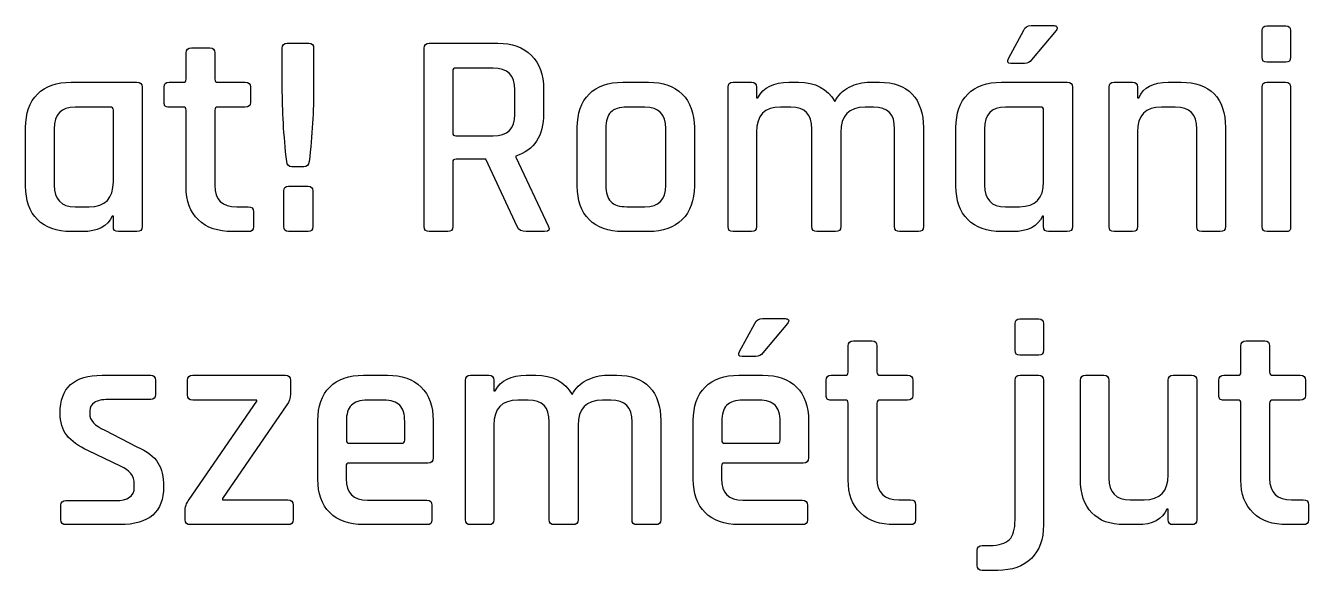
# Model space of a CAD drawing. Extents: x 23 to 195, y 64 to 143.
# Drawn here: x 41.19 to 61.25, y 88.44 to 96.97 of the extents above; entities that cross this region are included whole.
import ezdxf

# ---------------------------------------------------------------- set-up
doc = ezdxf.new("R2010")
doc.units = 0
doc.layers.add('Layer_1', color=7, linetype='CONTINUOUS')

msp = doc.modelspace()

# ---------------------------------------------------------------- linework, layer by layer
at = {"layer": 'Layer_1', "color": 7}
for points in [[(56.558452, 96.453967), (56.79693, 96.894234)], [(56.911582, 96.967611), (57.269299, 96.967611)], [(57.305988, 96.889648), (56.920755, 96.431036)], [(60.525332, 96.472347), (60.525332, 96.889683)], [(60.59871, 96.963061), (60.896807, 96.963061)], [(60.970185, 96.889683), (60.970185, 96.472347)], [(45.281416, 96.692445), (45.616202, 96.692445)], [(47.501023, 96.692374), (48.574173, 96.692374)], [(43.699349, 96.128283), (43.699349, 96.541033)], [(43.781899, 96.618996), (44.070824, 96.618996)], [(44.148788, 96.541033), (44.148788, 96.128283)], [(45.203452, 95.999942), (45.203452, 96.614481)], [(45.694166, 96.614481), (45.694166, 95.999942)], [(47.42306, 93.821469), (47.42306, 96.61441)], [(48.500796, 96.302555), (47.91836, 96.302555)], [(56.810688, 96.376003), (56.595141, 96.376003)], [(60.896807, 96.394383), (60.59871, 96.394383)], [(41.901699, 96.082421), (42.928988, 96.082421)], [(43.433355, 96.082421), (43.653488, 96.082421)], [(44.199235, 96.082421), (44.625743, 96.082421)], [(47.867912, 96.256694), (47.867912, 95.289024)], [(50.527892, 96.082421), (50.93147, 96.082421)], [(52.252058, 96.082457), (52.540983, 96.082457)], [(53.123419, 96.082457), (53.274761, 96.082457)], [(54.393772, 96.082457), (54.540528, 96.082457)], [(56.448385, 96.082492), (57.475674, 96.082492)], [(58.209311, 96.082457), (58.498236, 96.082457)], [(59.057741, 96.082457), (59.25953, 96.082457)], [(60.59871, 96.082527), (60.892221, 96.082527)], [(43.011538, 96.004458), (43.011538, 93.821469)], [(43.355391, 95.76598), (43.355391, 96.004458)], [(44.708293, 96.004458), (44.708293, 95.76598)], [(48.840168, 95.577949), (48.840168, 95.963183)], [(49.289607, 95.976941), (49.289607, 95.591708)], [(52.174094, 93.821504), (52.174094, 96.004493)], [(52.618947, 96.004493), (52.618947, 95.839393), (52.637292, 95.839393)], [(57.558224, 96.004528), (57.558224, 93.821539)], [(58.131347, 93.821504), (58.131347, 96.004493)], [(58.5762, 96.004493), (58.5762, 95.839393), (58.594544, 95.839393)], [(60.525332, 93.821574), (60.525332, 96.004563)], [(60.970185, 96.004563), (60.970185, 93.821574)], [(42.511652, 95.692602), (41.965905, 95.692602)], [(43.653488, 95.692602), (43.433355, 95.692602)], [(44.625743, 95.692602), (44.199235, 95.692602)], [(50.87185, 95.692602), (50.592098, 95.692602)], [(53.155522, 95.692637), (52.995008, 95.692637)], [(54.448805, 95.692637), (54.315808, 95.692637)], [(57.058338, 95.692673), (56.512591, 95.692673)], [(59.167808, 95.692637), (58.952261, 95.692637)], [(42.562099, 94.523144), (42.562099, 95.646741)], [(43.699349, 94.44518), (43.699349, 95.646741)], [(44.148788, 95.646741), (44.148788, 94.46811)], [(57.108785, 94.523214), (57.108785, 95.646811)], [(41.190852, 94.454352), (41.190852, 95.371574)], [(41.635705, 95.35323), (41.635705, 94.472696)], [(49.817045, 94.454352), (49.817045, 95.371574)], [(50.261898, 95.357816), (50.261898, 94.46811)], [(51.20205, 94.46811), (51.20205, 95.357816)], [(51.646903, 95.371574), (51.646903, 94.454352)], [(52.618947, 95.302818), (52.618947, 93.821504)], [(53.485722, 93.821504), (53.485722, 95.353265)], [(53.935161, 95.293646), (53.935161, 93.821504)], [(54.779005, 93.821504), (54.779005, 95.353265)], [(55.228444, 95.371609), (55.228444, 93.821504)], [(55.737538, 94.454423), (55.737538, 95.371645)], [(56.182391, 95.3533), (56.182391, 94.472767)], [(58.5762, 95.302818), (58.5762, 93.821504)], [(59.502594, 93.821504), (59.502594, 95.353265)], [(59.952033, 95.371609), (59.952033, 93.821504)], [(47.91836, 95.243163), (48.500796, 95.243163)], [(48.876857, 93.821469), (48.386143, 94.876274), (47.922946, 94.876274)], [(48.853926, 94.926721), (48.853926, 94.908377), (49.362985, 93.835227)], [(45.542825, 94.757106), (45.354794, 94.757106)], [(47.867912, 94.830413), (47.867912, 93.821469)], [(45.226383, 93.826125), (45.226383, 94.381045)], [(45.299761, 94.454423), (45.60703, 94.454423)], [(45.680408, 94.381045), (45.680408, 93.821539)], [(41.965905, 94.133324), (42.186038, 94.133324)], [(44.492746, 94.133324), (44.671605, 94.133324)], [(50.592098, 94.133324), (50.87185, 94.133324)], [(56.512591, 94.133395), (56.732724, 94.133395)], [(42.562099, 93.821469), (42.562099, 93.986569), (42.543755, 93.986569)], [(44.754155, 94.05536), (44.754155, 93.816883)], [(57.108785, 93.821539), (57.108785, 93.986639), (57.090441, 93.986639)], [(42.080558, 93.743505), (41.901699, 93.743505)], [(42.928988, 93.743505), (42.640063, 93.743505)], [(44.671605, 93.743505), (44.423955, 93.743505)], [(45.60703, 93.743575), (45.299761, 93.743575)], [(47.789948, 93.743505), (47.501023, 93.743505)], [(49.303365, 93.743505), (49.019026, 93.743505)], [(50.93147, 93.743505), (50.527892, 93.743505)], [(52.540983, 93.74354), (52.252058, 93.74354)], [(53.852611, 93.74354), (53.563686, 93.74354)], [(55.15048, 93.74354), (54.856969, 93.74354)], [(56.627243, 93.743575), (56.448385, 93.743575)], [(57.475674, 93.743575), (57.186749, 93.743575)], [(58.498236, 93.74354), (58.209311, 93.74354)], [(59.869483, 93.74354), (59.580558, 93.74354)], [(60.896807, 93.743611), (60.603649, 93.743611)], [(52.355352, 91.867856), (52.593829, 92.308123)], [(52.713068, 92.3815), (53.066199, 92.3815)], [(53.102888, 92.303536), (52.717654, 91.844925)], [(56.661639, 91.886094), (56.661639, 92.303431)], [(56.735017, 92.376808), (57.033114, 92.376808)], [(57.106492, 92.303431), (57.106492, 91.886094)], [(54.052389, 91.542171), (54.052389, 91.954921)], [(54.134939, 92.032885), (54.423864, 92.032885)], [(54.501828, 91.954921), (54.501828, 91.542171)], [(60.19291, 91.542171), (60.19291, 91.954921)], [(60.27546, 92.032885), (60.564737, 92.032885)], [(60.642348, 91.954921), (60.642348, 91.542171)], [(52.607588, 91.789892), (52.39204, 91.789892)], [(57.033114, 91.808131), (56.735017, 91.808131)], [(42.385322, 91.496346), (43.146617, 91.496346)], [(43.80236, 91.496416), (45.251571, 91.496416)], [(46.471406, 91.49624), (46.847467, 91.49624)], [(48.145337, 91.496346), (48.434262, 91.496346)], [(49.016698, 91.496346), (49.16804, 91.496346)], [(50.287051, 91.496346), (50.433806, 91.496346)], [(52.341593, 91.496381), (52.717654, 91.496381)], [(53.786395, 91.49631), (54.006528, 91.49631)], [(54.552275, 91.49631), (54.978783, 91.49631)], [(56.739603, 91.496275), (57.028528, 91.496275)], [(57.762271, 91.496346), (58.051196, 91.496346)], [(59.133518, 91.496346), (59.422443, 91.496346)], [(59.926915, 91.49631), (60.147048, 91.49631)], [(60.692796, 91.49631), (61.119304, 91.49631)], [(43.219995, 91.418382), (43.219995, 91.193662)], [(43.71981, 91.189147), (43.71981, 91.418452)], [(45.329535, 91.418452), (45.329535, 91.207491)], [(48.067373, 89.235393), (48.067373, 91.418382)], [(48.512226, 91.418382), (48.512226, 91.253282), (48.53057, 91.253282)], [(53.708431, 91.179869), (53.708431, 91.418346)], [(55.061333, 91.418346), (55.061333, 91.179869)], [(56.661639, 89.230736), (56.661639, 91.418311)], [(57.106492, 91.418311), (57.106492, 89.152772)], [(57.684307, 89.868276), (57.684307, 91.418382)], [(58.12916, 91.418382), (58.12916, 89.886621)], [(59.055554, 89.937068), (59.055554, 91.418382)], [(59.504993, 91.418382), (59.504993, 89.235393)], [(59.848951, 91.179869), (59.848951, 91.418346)], [(61.201854, 91.418346), (61.201854, 91.179869)], [(43.146617, 91.115698), (42.477045, 91.115698)], [(43.747327, 89.551905), (44.806718, 91.088252), (44.806718, 91.106597), (43.80236, 91.106597)], [(46.787848, 91.10642), (46.535612, 91.10642)], [(49.048801, 91.106526), (48.888287, 91.106526)], [(50.342084, 91.106526), (50.209087, 91.106526)], [(52.658035, 91.106561), (52.405799, 91.106561)], [(54.006528, 91.106491), (53.786395, 91.106491)], [(54.052389, 89.859069), (54.052389, 91.06063)], [(54.501828, 91.06063), (54.501828, 89.881999)], [(54.978783, 91.106491), (54.552275, 91.106491)], [(60.147048, 91.106491), (59.926915, 91.106491)], [(60.19291, 89.859069), (60.19291, 91.06063)], [(60.642348, 91.06063), (60.642348, 89.881999)], [(61.119304, 91.106491), (60.692796, 91.106491)], [(42.192706, 90.941426), (42.192706, 90.890979)], [(45.274502, 91.033219), (44.270143, 89.565663), (44.270143, 89.547319), (45.292846, 89.547319)], [(45.760559, 89.86817), (45.760559, 90.785393)], [(46.205412, 90.771634), (46.205412, 90.478123)], [(47.118048, 90.478123), (47.118048, 90.771634)], [(47.562901, 90.785393), (47.562901, 90.202956)], [(48.512226, 90.716707), (48.512226, 89.235393)], [(49.379001, 89.235393), (49.379001, 90.767154)], [(49.82844, 90.707534), (49.82844, 89.235393)], [(50.672284, 89.235393), (50.672284, 90.767154)], [(51.121723, 90.785498), (51.121723, 89.235393)], [(51.630746, 89.868311), (51.630746, 90.785534)], [(52.075599, 90.771775), (52.075599, 90.478264)], [(52.988235, 90.478264), (52.988235, 90.771775)], [(53.433088, 90.785534), (53.433088, 90.203098)], [(42.426597, 90.634157), (42.93107, 90.377334)], [(42.674247, 90.074651), (42.174361, 90.313129)], [(46.251273, 90.432262), (47.072187, 90.432262)], [(52.12146, 90.432403), (52.942374, 90.432403)], [(46.200826, 90.074545), (46.200826, 89.877343)], [(47.480351, 90.120406), (46.251273, 90.120406)], [(52.071013, 90.074686), (52.071013, 89.877484)], [(53.350538, 90.120548), (52.12146, 90.120548)], [(42.889795, 89.739865), (42.889795, 89.794898)], [(41.743267, 89.235393), (41.743267, 89.460112)], [(41.821231, 89.53349), (42.591697, 89.53349)], [(45.375396, 89.464769), (45.375396, 89.235463)], [(46.535612, 89.542556), (47.462006, 89.542556)], [(47.544556, 89.460006), (47.544556, 89.230701)], [(52.405799, 89.542698), (53.332193, 89.542698)], [(53.414743, 89.460148), (53.414743, 89.230842)], [(54.845786, 89.547213), (55.024645, 89.547213)], [(55.107195, 89.469249), (55.107195, 89.230771)], [(58.45936, 89.547248), (58.679493, 89.547248)], [(60.986307, 89.547213), (61.165518, 89.547213)], [(61.247715, 89.469249), (61.247715, 89.230771)], [(43.683121, 89.235463), (43.683121, 89.354702)], [(59.055554, 89.235393), (59.055554, 89.400493), (59.03721, 89.400493)], [(42.665075, 89.157429), (41.821231, 89.157429)], [(45.292846, 89.157499), (43.765671, 89.157499)], [(47.462006, 89.157323), (46.471406, 89.157323)], [(48.434262, 89.157429), (48.145337, 89.157429)], [(49.74589, 89.157429), (49.456965, 89.157429)], [(51.043759, 89.157429), (50.750248, 89.157429)], [(53.332193, 89.157464), (52.341593, 89.157464)], [(55.024645, 89.157394), (54.776995, 89.157394)], [(58.574012, 89.157429), (58.367637, 89.157429)], [(59.422443, 89.157429), (59.133518, 89.157429)], [(61.165518, 89.157394), (60.917868, 89.157394)], [(56.070031, 88.519889), (56.070031, 88.753781)], [(56.147995, 88.831744), (56.267234, 88.831744)], [(56.391059, 88.441925), (56.147995, 88.441925)]]:
    msp.add_lwpolyline(points, dxfattribs=at)
for points in [[(56.79693, 96.894234), (56.818096, 96.942917), (56.856549, 96.967611), (56.911582, 96.967611)], [(57.269299, 96.967611), (57.293641, 96.967611), (57.309868, 96.960556), (57.317277, 96.946798)], [(57.317277, 96.946798), (57.325038, 96.933039), (57.321157, 96.913989), (57.305988, 96.889648)], [(60.525332, 96.889683), (60.525332, 96.938366), (60.549674, 96.963061), (60.59871, 96.963061)], [(60.896807, 96.963061), (60.94549, 96.963061), (60.970185, 96.938366), (60.970185, 96.889683)], [(45.203452, 96.614481), (45.203452, 96.666339), (45.229558, 96.692445), (45.281416, 96.692445)], [(45.616202, 96.692445), (45.668061, 96.692445), (45.694166, 96.666339), (45.694166, 96.614481)], [(47.42306, 96.61441), (47.42306, 96.666269), (47.448812, 96.692374), (47.501023, 96.692374)], [(48.574173, 96.692374), (48.797482, 96.692374), (48.97246, 96.628874), (49.09946, 96.501874)], [(43.699349, 96.541033), (43.699349, 96.592891), (43.726866, 96.618996), (43.781899, 96.618996)], [(44.070824, 96.618996), (44.122682, 96.618996), (44.148788, 96.592891), (44.148788, 96.541033)], [(49.09946, 96.501874), (49.226107, 96.375227), (49.289607, 96.199896), (49.289607, 95.976941)], [(47.91836, 96.302555), (47.884493, 96.302555), (47.867912, 96.287033), (47.867912, 96.256694)], [(48.840168, 95.963183), (48.840168, 96.189313), (48.726926, 96.302555), (48.500796, 96.302555)], [(56.595141, 96.376003), (56.546105, 96.376003), (56.533757, 96.401756), (56.558452, 96.453967)], [(56.920755, 96.431036), (56.893238, 96.394348), (56.856549, 96.376003), (56.810688, 96.376003)], [(60.59871, 96.394383), (60.549674, 96.394383), (60.525332, 96.420136), (60.525332, 96.472347)], [(60.970185, 96.472347), (60.970185, 96.420136), (60.94549, 96.394383), (60.896807, 96.394383)], [(41.376413, 95.89686), (41.500238, 96.020685), (41.675216, 96.082421), (41.901699, 96.082421)], [(42.928988, 96.082421), (42.984022, 96.082421), (43.011538, 96.056316), (43.011538, 96.004458)], [(43.355391, 96.004458), (43.355391, 96.056316), (43.381496, 96.082421), (43.433355, 96.082421)], [(43.653488, 96.082421), (43.683827, 96.082421), (43.699349, 96.097591), (43.699349, 96.128283)], [(44.148788, 96.128283), (44.148788, 96.097591), (44.165368, 96.082421), (44.199235, 96.082421)], [(44.625743, 96.082421), (44.680777, 96.082421), (44.708293, 96.056316), (44.708293, 96.004458)], [(50.002606, 95.89686), (50.126431, 96.020685), (50.301409, 96.082421), (50.527892, 96.082421)], [(50.93147, 96.082421), (51.154425, 96.082421), (51.329403, 96.020685), (51.456403, 95.89686)], [(52.174094, 96.004493), (52.174094, 96.056351), (52.2002, 96.082457), (52.252058, 96.082457)], [(52.540983, 96.082457), (52.592842, 96.082457), (52.618947, 96.056351), (52.618947, 96.004493)], [(52.637292, 95.839393), (52.725839, 96.001318), (52.888117, 96.082457), (53.123419, 96.082457)], [(53.274761, 96.082457), (53.540755, 96.082457), (53.73055, 95.981562), (53.843439, 95.779773)], [(54.068158, 96.004493), (54.169053, 96.056351), (54.277708, 96.082457), (54.393772, 96.082457)], [(54.540528, 96.082457), (54.763836, 96.082457), (54.934228, 96.020721), (55.052055, 95.896896)], [(55.923099, 95.896578), (56.046924, 96.020403), (56.221902, 96.082492), (56.448385, 96.082492)], [(57.475674, 96.082492), (57.530707, 96.082492), (57.558224, 96.056386), (57.558224, 96.004528)], [(58.131347, 96.004493), (58.131347, 96.056351), (58.157452, 96.082457), (58.209311, 96.082457)], [(58.498236, 96.082457), (58.550094, 96.082457), (58.5762, 96.056351), (58.5762, 96.004493)], [(58.594544, 95.839393), (58.667922, 96.001318), (58.822086, 96.082457), (59.057741, 96.082457)], [(59.25953, 96.082457), (59.482838, 96.082457), (59.653583, 96.021426), (59.773175, 95.899012)], [(60.525332, 96.004563), (60.525332, 96.056422), (60.549674, 96.082527), (60.59871, 96.082527)], [(60.892221, 96.082527), (60.944079, 96.082527), (60.970185, 96.056422), (60.970185, 96.004563)], [(41.190852, 95.371574), (41.190852, 95.597705), (41.252588, 95.772683), (41.376413, 95.89686)], [(45.272244, 94.839656), (45.226383, 95.252406), (45.203452, 95.63905), (45.203452, 95.999942)], [(45.694166, 95.999942), (45.694166, 95.63905), (45.671236, 95.252406), (45.625375, 94.839656)], [(49.817045, 95.371574), (49.817045, 95.597705), (49.878781, 95.772683), (50.002606, 95.89686)], [(51.456403, 95.89686), (51.583403, 95.772683), (51.646903, 95.597705), (51.646903, 95.371574)], [(53.843439, 95.779773), (53.892475, 95.877493), (53.967264, 95.952634), (54.068158, 96.004493)], [(55.052055, 95.896896), (55.16953, 95.772718), (55.228444, 95.59774), (55.228444, 95.371609)], [(55.737538, 95.371645), (55.737538, 95.597775), (55.799274, 95.772753), (55.923099, 95.896578)], [(59.773175, 95.899012), (59.892413, 95.776598), (59.952033, 95.600915), (59.952033, 95.371609)], [(41.965905, 95.692602), (41.745772, 95.692602), (41.635705, 95.57936), (41.635705, 95.35323)], [(42.562099, 95.646741), (42.562099, 95.67708), (42.545166, 95.692602), (42.511652, 95.692602)], [(43.371266, 95.708477), (43.360682, 95.719413), (43.355391, 95.738463), (43.355391, 95.76598)], [(43.433355, 95.692602), (43.402663, 95.692602), (43.381849, 95.697894), (43.371266, 95.708477)], [(43.699349, 95.646741), (43.699349, 95.677433), (43.683827, 95.692602), (43.653488, 95.692602)], [(44.199235, 95.692602), (44.165368, 95.692602), (44.148788, 95.677433), (44.148788, 95.646741)], [(44.708293, 95.76598), (44.708293, 95.716944), (44.680777, 95.692602), (44.625743, 95.692602)], [(50.592098, 95.692602), (50.475681, 95.692602), (50.39172, 95.665791), (50.339862, 95.612169)], [(51.20205, 95.357816), (51.20205, 95.581124), (51.091984, 95.692602), (50.87185, 95.692602)], [(52.995008, 95.692637), (52.744183, 95.692637), (52.618947, 95.562815), (52.618947, 95.302818)], [(53.485722, 95.353265), (53.485722, 95.579396), (53.375655, 95.692637), (53.155522, 95.692637)], [(54.315808, 95.692637), (54.062161, 95.692637), (53.935161, 95.55964), (53.935161, 95.293646)], [(54.779005, 95.353265), (54.779005, 95.579396), (54.668939, 95.692637), (54.448805, 95.692637)], [(56.512591, 95.692673), (56.292457, 95.692673), (56.182391, 95.579431), (56.182391, 95.3533)], [(57.108785, 95.646811), (57.108785, 95.67715), (57.091852, 95.692673), (57.058338, 95.692673)], [(58.952261, 95.692637), (58.701436, 95.692637), (58.5762, 95.562815), (58.5762, 95.302818)], [(59.502594, 95.353265), (59.502594, 95.579396), (59.391116, 95.692637), (59.167808, 95.692637)], [(48.500796, 95.243163), (48.726926, 95.243163), (48.840168, 95.354641), (48.840168, 95.577949)], [(49.289607, 95.591708), (49.289607, 95.239988), (49.144262, 95.018444), (48.853926, 94.926721)], [(50.339862, 95.612169), (50.28765, 95.558899), (50.261898, 95.47388), (50.261898, 95.357816)], [(47.867912, 95.289024), (47.867912, 95.258333), (47.884493, 95.243163), (47.91836, 95.243163)], [(47.922946, 94.876274), (47.886257, 94.876274), (47.867912, 94.861105), (47.867912, 94.830413)], [(45.354794, 94.757106), (45.308933, 94.757106), (45.281416, 94.784623), (45.272244, 94.839656)], [(45.625375, 94.839656), (45.616202, 94.784623), (45.588686, 94.757106), (45.542825, 94.757106)], [(41.635705, 94.472696), (41.635705, 94.246213), (41.745772, 94.133324), (41.965905, 94.133324)], [(42.186038, 94.133324), (42.436863, 94.133324), (42.562099, 94.263146), (42.562099, 94.523144)], [(44.148788, 94.46811), (44.148788, 94.244802), (44.263441, 94.133324), (44.492746, 94.133324)], [(50.261898, 94.46811), (50.261898, 94.352046), (50.28765, 94.267027), (50.339862, 94.213758)], [(50.87185, 94.133324), (51.091984, 94.133324), (51.20205, 94.244802), (51.20205, 94.46811)], [(56.182391, 94.472767), (56.182391, 94.246284), (56.292457, 94.133395), (56.512591, 94.133395)], [(56.732724, 94.133395), (56.983549, 94.133395), (57.108785, 94.263217), (57.108785, 94.523214)], [(41.376413, 93.931535), (41.252588, 94.056771), (41.190852, 94.231044), (41.190852, 94.454352)], [(43.891966, 93.926949), (43.763555, 94.049363), (43.699349, 94.222224), (43.699349, 94.44518)], [(45.226383, 94.381045), (45.226383, 94.429728), (45.251077, 94.454423), (45.299761, 94.454423)], [(45.60703, 94.454423), (45.656066, 94.454423), (45.680408, 94.429728), (45.680408, 94.381045)], [(50.002606, 93.931535), (49.878781, 94.056771), (49.817045, 94.231044), (49.817045, 94.454352)], [(51.646903, 94.454352), (51.646903, 94.231044), (51.583403, 94.056771), (51.456403, 93.931535)], [(55.923099, 93.931606), (55.799274, 94.056842), (55.737538, 94.231114), (55.737538, 94.454423)], [(44.671605, 94.133324), (44.726638, 94.133324), (44.754155, 94.107219), (44.754155, 94.05536)], [(50.339862, 94.213758), (50.39172, 94.160135), (50.475681, 94.133324), (50.592098, 94.133324)], [(41.901699, 93.743505), (41.675216, 93.743505), (41.500238, 93.806299), (41.376413, 93.931535)], [(42.543755, 93.986569), (42.470377, 93.824644), (42.31586, 93.743505), (42.080558, 93.743505)], [(44.423955, 93.743505), (44.197471, 93.743505), (44.020377, 93.804535), (43.891966, 93.926949)], [(50.527892, 93.743505), (50.301409, 93.743505), (50.126431, 93.806299), (50.002606, 93.931535)], [(51.456403, 93.931535), (51.329403, 93.806299), (51.154425, 93.743505), (50.93147, 93.743505)], [(56.448385, 93.743575), (56.221902, 93.743575), (56.046924, 93.80637), (55.923099, 93.931606)], [(57.090441, 93.986639), (57.017063, 93.824361), (56.862546, 93.743575), (56.627243, 93.743575)], [(42.640063, 93.743505), (42.587852, 93.743505), (42.562099, 93.76961), (42.562099, 93.821469)], [(43.011538, 93.821469), (43.011538, 93.76961), (42.984022, 93.743505), (42.928988, 93.743505)], [(44.754155, 93.816883), (44.754155, 93.767846), (44.726638, 93.743505), (44.671605, 93.743505)], [(45.299761, 93.743575), (45.251077, 93.743575), (45.226383, 93.771092), (45.226383, 93.826125)], [(45.680408, 93.821539), (45.680408, 93.769681), (45.656066, 93.743575), (45.60703, 93.743575)], [(47.501023, 93.743505), (47.448812, 93.743505), (47.42306, 93.76961), (47.42306, 93.821469)], [(47.867912, 93.821469), (47.867912, 93.76961), (47.841807, 93.743505), (47.789948, 93.743505)], [(49.019026, 93.743505), (48.945648, 93.743505), (48.898023, 93.76961), (48.876857, 93.821469)], [(49.362985, 93.835227), (49.396498, 93.773844), (49.376743, 93.743505), (49.303365, 93.743505)], [(52.252058, 93.74354), (52.2002, 93.74354), (52.174094, 93.769646), (52.174094, 93.821504)], [(52.618947, 93.821504), (52.618947, 93.769646), (52.592842, 93.74354), (52.540983, 93.74354)], [(53.563686, 93.74354), (53.511475, 93.74354), (53.485722, 93.769646), (53.485722, 93.821504)], [(53.935161, 93.821504), (53.935161, 93.769646), (53.907644, 93.74354), (53.852611, 93.74354)], [(54.856969, 93.74354), (54.804758, 93.74354), (54.779005, 93.769646), (54.779005, 93.821504)], [(55.228444, 93.821504), (55.228444, 93.769646), (55.202339, 93.74354), (55.15048, 93.74354)], [(57.186749, 93.743575), (57.134538, 93.743575), (57.108785, 93.769681), (57.108785, 93.821539)], [(57.558224, 93.821539), (57.558224, 93.769681), (57.530707, 93.743575), (57.475674, 93.743575)], [(58.209311, 93.74354), (58.157452, 93.74354), (58.131347, 93.769646), (58.131347, 93.821504)], [(58.5762, 93.821504), (58.5762, 93.769646), (58.550094, 93.74354), (58.498236, 93.74354)], [(59.580558, 93.74354), (59.528347, 93.74354), (59.502594, 93.769646), (59.502594, 93.821504)], [(59.952033, 93.821504), (59.952033, 93.769646), (59.924516, 93.74354), (59.869483, 93.74354)], [(60.603649, 93.743611), (60.551438, 93.743611), (60.525332, 93.769716), (60.525332, 93.821574)], [(60.95431, 93.759486), (60.943727, 93.748902), (60.924324, 93.743611), (60.896807, 93.743611)], [(60.970185, 93.821574), (60.970185, 93.790883), (60.964893, 93.770069), (60.95431, 93.759486)], [(52.593829, 92.308123), (52.618171, 92.356806), (52.658035, 92.3815), (52.713068, 92.3815)], [(53.066199, 92.3815), (53.093715, 92.3815), (53.111354, 92.374445), (53.119115, 92.360686)], [(53.119115, 92.360686), (53.126524, 92.346928), (53.121232, 92.327878), (53.102888, 92.303536)], [(56.661639, 92.303431), (56.661639, 92.352467), (56.685981, 92.376808), (56.735017, 92.376808)], [(57.033114, 92.376808), (57.08215, 92.376808), (57.106492, 92.352467), (57.106492, 92.303431)], [(52.39204, 91.789892), (52.340182, 91.789892), (52.327835, 91.815645), (52.355352, 91.867856)], [(54.052389, 91.954921), (54.052389, 92.00678), (54.079906, 92.032885), (54.134939, 92.032885)], [(54.423864, 92.032885), (54.475722, 92.032885), (54.501828, 92.00678), (54.501828, 91.954921)], [(56.735017, 91.808131), (56.685981, 91.808131), (56.661639, 91.834236), (56.661639, 91.886094)], [(57.106492, 91.886094), (57.106492, 91.834236), (57.08215, 91.808131), (57.033114, 91.808131)], [(60.19291, 91.954921), (60.19291, 92.00678), (60.220426, 92.032885), (60.27546, 92.032885)], [(60.564737, 92.032885), (60.616596, 92.032885), (60.642348, 92.00678), (60.642348, 91.954921)], [(52.717654, 91.844925), (52.690138, 91.808236), (52.653449, 91.789892), (52.607588, 91.789892)], [(41.729508, 90.904737), (41.729508, 91.299143), (41.947878, 91.496346), (42.385322, 91.496346)], [(43.146617, 91.496346), (43.1953, 91.496346), (43.219995, 91.47024), (43.219995, 91.418382)], [(43.71981, 91.418452), (43.71981, 91.470311), (43.747327, 91.496416), (43.80236, 91.496416)], [(45.251571, 91.496416), (45.30343, 91.496416), (45.329535, 91.470311), (45.329535, 91.418452)], [(45.94612, 91.310679), (46.069945, 91.434504), (46.244923, 91.49624), (46.471406, 91.49624)], [(46.847467, 91.49624), (47.073598, 91.49624), (47.249634, 91.434504), (47.37487, 91.310679)], [(48.067373, 91.418382), (48.067373, 91.47024), (48.093478, 91.496346), (48.145337, 91.496346)], [(48.434262, 91.496346), (48.48612, 91.496346), (48.512226, 91.47024), (48.512226, 91.418382)], [(48.53057, 91.253282), (48.619117, 91.415207), (48.781395, 91.496346), (49.016698, 91.496346)], [(49.16804, 91.496346), (49.434034, 91.496346), (49.623828, 91.395451), (49.736717, 91.193662)], [(49.961437, 91.418382), (50.062331, 91.47024), (50.170987, 91.496346), (50.287051, 91.496346)], [(50.433806, 91.496346), (50.657115, 91.496346), (50.827506, 91.434609), (50.945334, 91.310784)], [(51.816307, 91.310467), (51.940485, 91.434292), (52.115463, 91.496381), (52.341593, 91.496381)], [(52.717654, 91.496381), (52.943785, 91.496381), (53.119821, 91.434292), (53.245057, 91.310467)], [(53.708431, 91.418346), (53.708431, 91.470205), (53.734536, 91.49631), (53.786395, 91.49631)], [(54.006528, 91.49631), (54.036867, 91.49631), (54.052389, 91.51148), (54.052389, 91.542171)], [(54.501828, 91.542171), (54.501828, 91.51148), (54.518408, 91.49631), (54.552275, 91.49631)], [(54.978783, 91.49631), (55.033817, 91.49631), (55.061333, 91.470205), (55.061333, 91.418346)], [(56.661639, 91.418311), (56.661639, 91.470169), (56.687745, 91.496275), (56.739603, 91.496275)], [(57.028528, 91.496275), (57.080387, 91.496275), (57.106492, 91.470169), (57.106492, 91.418311)], [(57.684307, 91.418382), (57.684307, 91.47024), (57.710412, 91.496346), (57.762271, 91.496346)], [(58.051196, 91.496346), (58.103407, 91.496346), (58.12916, 91.47024), (58.12916, 91.418382)], [(59.055554, 91.418382), (59.055554, 91.47024), (59.081307, 91.496346), (59.133518, 91.496346)], [(59.422443, 91.496346), (59.477476, 91.496346), (59.504993, 91.47024), (59.504993, 91.418382)], [(59.848951, 91.418346), (59.848951, 91.470205), (59.875057, 91.49631), (59.926915, 91.49631)], [(60.147048, 91.49631), (60.17774, 91.49631), (60.19291, 91.51148), (60.19291, 91.542171)], [(60.642348, 91.542171), (60.642348, 91.51148), (60.659282, 91.49631), (60.692796, 91.49631)], [(61.119304, 91.49631), (61.174337, 91.49631), (61.201854, 91.470205), (61.201854, 91.418346)], [(45.760559, 90.785393), (45.760559, 91.011876), (45.822295, 91.186854), (45.94612, 91.310679)], [(47.37487, 91.310679), (47.500106, 91.186854), (47.562901, 91.011876), (47.562901, 90.785393)], [(49.736717, 91.193662), (49.785753, 91.291382), (49.860542, 91.366523), (49.961437, 91.418382)], [(50.945334, 91.310784), (51.062809, 91.186607), (51.121723, 91.011629), (51.121723, 90.785498)], [(51.630746, 90.785534), (51.630746, 91.011664), (51.692482, 91.186642), (51.816307, 91.310467)], [(53.245057, 91.310467), (53.370293, 91.186642), (53.433088, 91.011664), (53.433088, 90.785534)], [(42.266083, 91.067721), (42.217047, 91.035618), (42.192706, 90.993284), (42.192706, 90.941426)], [(42.477045, 91.115698), (42.385322, 91.115698), (42.314767, 91.099471), (42.266083, 91.067721)], [(43.219995, 91.193662), (43.219995, 91.141804), (43.1953, 91.115698), (43.146617, 91.115698)], [(43.80236, 91.106597), (43.747327, 91.106597), (43.71981, 91.134113), (43.71981, 91.189147)], [(45.329535, 91.207491), (45.329535, 91.134113), (45.311191, 91.075905), (45.274502, 91.033219)], [(46.535612, 91.10642), (46.419548, 91.10642), (46.335234, 91.079609), (46.283376, 91.02634)], [(47.040084, 91.02634), (46.987873, 91.079609), (46.903912, 91.10642), (46.787848, 91.10642)], [(48.888287, 91.106526), (48.637462, 91.106526), (48.512226, 90.976704), (48.512226, 90.716707)], [(49.379001, 90.767154), (49.379001, 90.993284), (49.268934, 91.106526), (49.048801, 91.106526)], [(50.209087, 91.106526), (49.95544, 91.106526), (49.82844, 90.973529), (49.82844, 90.707534)], [(50.672284, 90.767154), (50.672284, 90.993284), (50.562217, 91.106526), (50.342084, 91.106526)], [(52.405799, 91.106561), (52.289735, 91.106561), (52.205774, 91.07975), (52.153563, 91.026128)], [(52.910271, 91.026128), (52.858413, 91.07975), (52.774099, 91.106561), (52.658035, 91.106561)], [(53.724306, 91.122366), (53.713722, 91.133302), (53.708431, 91.152352), (53.708431, 91.179869)], [(53.786395, 91.106491), (53.755703, 91.106491), (53.734889, 91.111783), (53.724306, 91.122366)], [(54.052389, 91.06063), (54.052389, 91.091321), (54.036867, 91.106491), (54.006528, 91.106491)], [(54.552275, 91.106491), (54.518408, 91.106491), (54.501828, 91.091321), (54.501828, 91.06063)], [(55.061333, 91.179869), (55.061333, 91.130833), (55.033817, 91.106491), (54.978783, 91.106491)], [(59.865179, 91.122366), (59.854243, 91.133302), (59.848951, 91.152352), (59.848951, 91.179869)], [(59.926915, 91.106491), (59.896576, 91.106491), (59.875762, 91.111783), (59.865179, 91.122366)], [(60.19291, 91.06063), (60.19291, 91.091321), (60.17774, 91.106491), (60.147048, 91.106491)], [(60.692796, 91.106491), (60.659282, 91.106491), (60.642348, 91.091321), (60.642348, 91.06063)], [(61.201854, 91.179869), (61.201854, 91.130833), (61.174337, 91.106491), (61.119304, 91.106491)], [(41.834989, 90.556193), (41.764433, 90.64474), (41.729508, 90.760804), (41.729508, 90.904737)], [(42.192706, 90.890979), (42.192706, 90.793259), (42.27067, 90.707534), (42.426597, 90.634157)], [(46.283376, 91.02634), (46.231165, 90.972718), (46.205412, 90.888051), (46.205412, 90.771634)], [(47.118048, 90.771634), (47.118048, 90.888051), (47.091942, 90.972718), (47.040084, 91.02634)], [(52.153563, 91.026128), (52.101704, 90.972859), (52.075599, 90.887839), (52.075599, 90.771775)], [(52.988235, 90.771775), (52.988235, 90.887839), (52.962482, 90.972859), (52.910271, 91.026128)], [(42.174361, 90.313129), (42.018433, 90.386507), (41.905192, 90.467293), (41.834989, 90.556193)], [(46.205412, 90.478123), (46.205412, 90.447431), (46.220581, 90.432262), (46.251273, 90.432262)], [(47.072187, 90.432262), (47.102878, 90.432262), (47.118048, 90.447431), (47.118048, 90.478123)], [(52.075599, 90.478264), (52.075599, 90.447573), (52.090768, 90.432403), (52.12146, 90.432403)], [(52.942374, 90.432403), (52.973065, 90.432403), (52.988235, 90.447573), (52.988235, 90.478264)], [(42.93107, 90.377334), (43.090172, 90.306779), (43.199533, 90.223523), (43.259153, 90.127568)], [(42.889795, 89.794898), (42.889795, 89.916959), (42.817828, 90.010446), (42.674247, 90.074651)], [(43.259153, 90.127568), (43.318772, 90.031259), (43.348406, 89.906376), (43.348406, 89.753623)], [(46.251273, 90.120406), (46.217406, 90.120406), (46.200826, 90.105237), (46.200826, 90.074545)], [(47.562901, 90.202956), (47.562901, 90.147923), (47.535384, 90.120406), (47.480351, 90.120406)], [(52.12146, 90.120548), (52.087946, 90.120548), (52.071013, 90.105025), (52.071013, 90.074686)], [(53.433088, 90.203098), (53.433088, 90.148064), (53.405571, 90.120548), (53.350538, 90.120548)], [(45.94612, 89.345354), (45.822295, 89.47059), (45.760559, 89.645215), (45.760559, 89.86817)], [(46.200826, 89.877343), (46.200826, 89.654034), (46.312303, 89.542556), (46.535612, 89.542556)], [(51.816307, 89.345495), (51.692482, 89.470731), (51.630746, 89.645003), (51.630746, 89.868311)], [(52.071013, 89.877484), (52.071013, 89.654175), (52.182843, 89.542698), (52.405799, 89.542698)], [(54.245006, 89.340838), (54.116595, 89.463252), (54.052389, 89.636113), (54.052389, 89.859069)], [(54.501828, 89.881999), (54.501828, 89.658691), (54.616481, 89.547213), (54.845786, 89.547213)], [(57.861048, 89.34299), (57.743221, 89.466815), (57.684307, 89.642146), (57.684307, 89.868276)], [(58.12916, 89.886621), (58.12916, 89.660137), (58.239226, 89.547248), (58.45936, 89.547248)], [(58.679493, 89.547248), (58.930318, 89.547248), (59.055554, 89.677071), (59.055554, 89.937068)], [(60.385879, 89.340838), (60.257115, 89.463252), (60.19291, 89.636113), (60.19291, 89.859069)], [(60.642348, 89.881999), (60.642348, 89.658691), (60.757001, 89.547213), (60.986307, 89.547213)], [(42.591697, 89.53349), (42.790311, 89.53349), (42.889795, 89.602282), (42.889795, 89.739865)], [(43.348406, 89.753623), (43.348406, 89.356043), (43.120511, 89.157429), (42.665075, 89.157429)], [(41.743267, 89.460112), (41.743267, 89.509148), (41.76902, 89.53349), (41.821231, 89.53349)], [(43.683121, 89.354702), (43.683121, 89.430902), (43.704641, 89.496872), (43.747327, 89.551905)], [(45.292846, 89.547319), (45.34788, 89.547319), (45.375396, 89.519802), (45.375396, 89.464769)], [(47.462006, 89.542556), (47.51704, 89.542556), (47.544556, 89.51504), (47.544556, 89.460006)], [(53.332193, 89.542698), (53.387227, 89.542698), (53.414743, 89.515181), (53.414743, 89.460148)], [(55.024645, 89.547213), (55.079678, 89.547213), (55.107195, 89.521108), (55.107195, 89.469249)], [(61.165518, 89.547213), (61.220198, 89.547213), (61.247715, 89.521108), (61.247715, 89.469249)], [(46.471406, 89.157323), (46.244923, 89.157323), (46.069945, 89.220118), (45.94612, 89.345354)], [(52.341593, 89.157464), (52.115463, 89.157464), (51.940485, 89.220259), (51.816307, 89.345495)], [(54.776995, 89.157394), (54.550511, 89.157394), (54.373417, 89.218424), (54.245006, 89.340838)], [(58.367637, 89.157429), (58.147504, 89.157429), (57.978523, 89.219165), (57.861048, 89.34299)], [(59.03721, 89.400493), (58.963832, 89.238215), (58.809315, 89.157429), (58.574012, 89.157429)], [(60.917868, 89.157394), (60.691385, 89.157394), (60.513937, 89.218424), (60.385879, 89.340838)], [(41.821231, 89.157429), (41.76902, 89.157429), (41.743267, 89.183534), (41.743267, 89.235393)], [(43.765671, 89.157499), (43.710638, 89.157499), (43.683121, 89.183605), (43.683121, 89.235463)], [(45.375396, 89.235463), (45.375396, 89.183605), (45.34788, 89.157499), (45.292846, 89.157499)], [(47.544556, 89.230701), (47.544556, 89.182018), (47.51704, 89.157323), (47.462006, 89.157323)], [(48.145337, 89.157429), (48.093478, 89.157429), (48.067373, 89.183534), (48.067373, 89.235393)], [(48.512226, 89.235393), (48.512226, 89.183534), (48.48612, 89.157429), (48.434262, 89.157429)], [(49.456965, 89.157429), (49.404753, 89.157429), (49.379001, 89.183534), (49.379001, 89.235393)], [(49.82844, 89.235393), (49.82844, 89.183534), (49.800923, 89.157429), (49.74589, 89.157429)], [(50.750248, 89.157429), (50.698037, 89.157429), (50.672284, 89.183534), (50.672284, 89.235393)], [(51.121723, 89.235393), (51.121723, 89.183534), (51.095617, 89.157429), (51.043759, 89.157429)], [(53.414743, 89.230842), (53.414743, 89.181806), (53.387227, 89.157464), (53.332193, 89.157464)], [(55.107195, 89.230771), (55.107195, 89.181735), (55.079678, 89.157394), (55.024645, 89.157394)], [(56.572387, 88.923467), (56.632006, 88.984497), (56.661639, 89.087156), (56.661639, 89.230736)], [(57.106492, 89.152772), (57.106492, 88.929817), (57.042992, 88.755192), (56.916345, 88.629956)], [(59.133518, 89.157429), (59.081307, 89.157429), (59.055554, 89.183534), (59.055554, 89.235393)], [(59.504993, 89.235393), (59.504993, 89.183534), (59.477476, 89.157429), (59.422443, 89.157429)], [(61.247715, 89.230771), (61.247715, 89.181735), (61.220198, 89.157394), (61.165518, 89.157394)], [(56.267234, 88.831744), (56.411167, 88.831744), (56.512767, 88.862436), (56.572387, 88.923467)], [(56.070031, 88.753781), (56.070031, 88.805992), (56.096137, 88.831744), (56.147995, 88.831744)], [(56.147995, 88.441925), (56.096137, 88.441925), (56.070031, 88.468031), (56.070031, 88.519889)], [(56.916345, 88.629956), (56.789345, 88.504719), (56.614367, 88.441925), (56.391059, 88.441925)]]:
    msp.add_open_spline(points, degree=3, dxfattribs=at)

doc.saveas('drawing.dxf')
